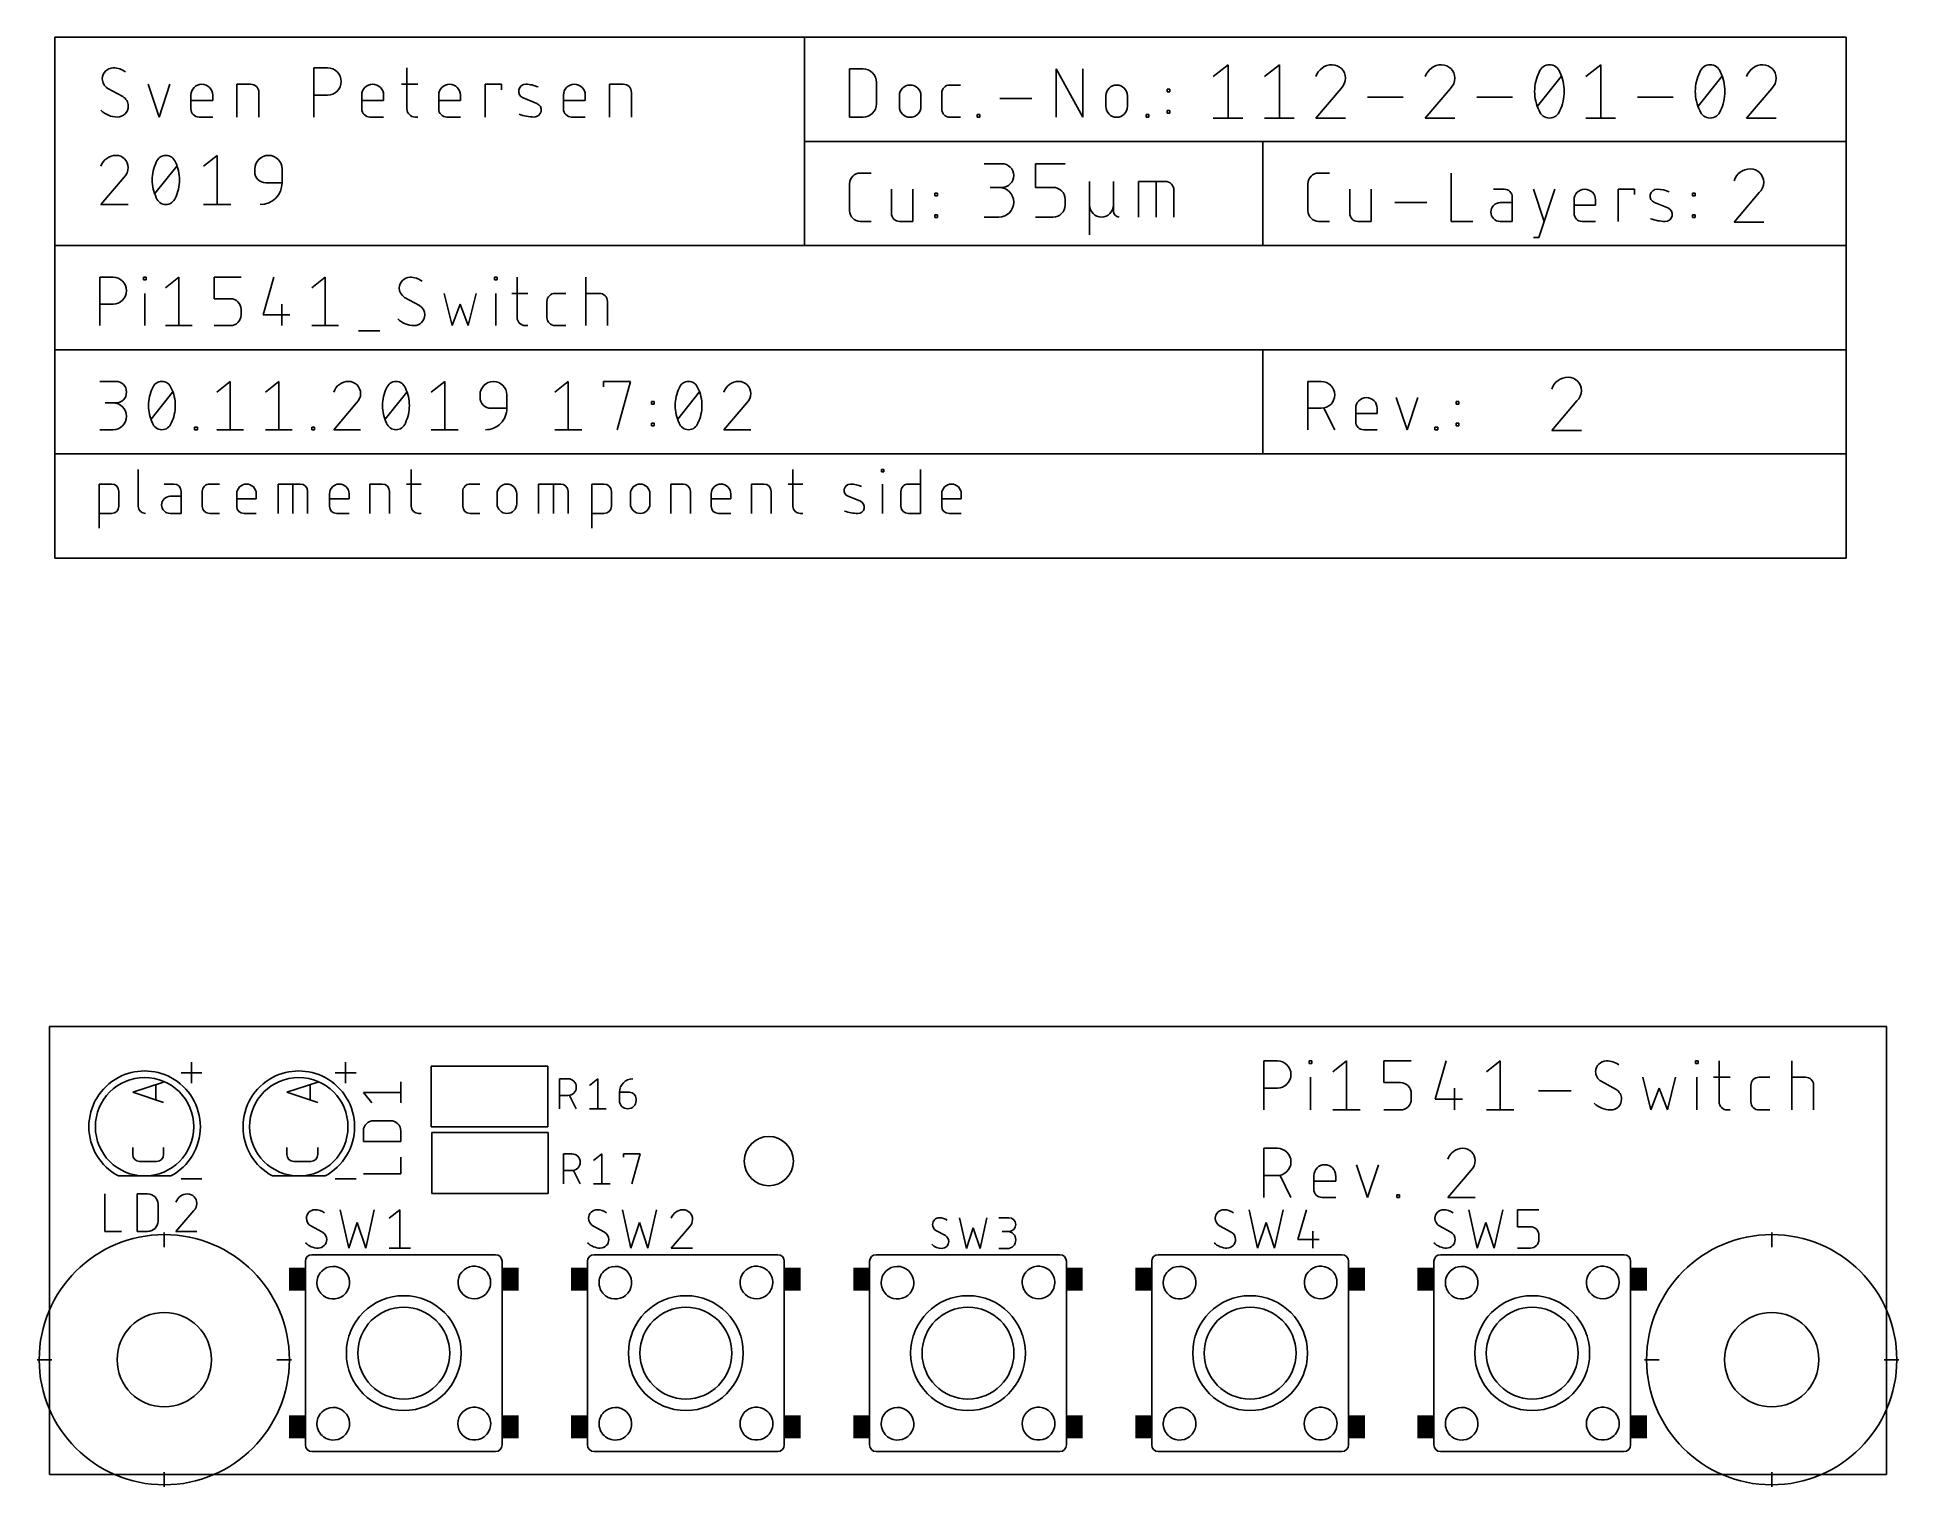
# Model space of a CAD drawing. Extents: x -0.4 to 56.4, y -0.4 to 43.8.
import ezdxf

# ---------------------------------------------------------------- set-up
doc = ezdxf.new("R2010")
doc.units = 0
for name, color, linetype in [('20', 30, 'CONTINUOUS'), ('21', 253, 'CONTINUOUS'), ('25', 253, 'CONTINUOUS'), ('48', 253, 'CONTINUOUS'), ('51', 253, 'CONTINUOUS')]:
    doc.layers.add(name, color=color, linetype=linetype)

# ---------------------------------------------------------------- blocks, each defined once
blk = doc.blocks.new('RECT')
blk.add_solid([(-0.5, -0.5), (0.5, -0.5), (-0.5, 0.5), (0.5, 0.5)])

msp = doc.modelspace()

# ---------------------------------------------------------------- linework, layer by layer
at = {"layer": '20'}
for p, q in [((0, 13.65), (0, 0)), ((0, 13.65), (56, 13.65)), ((56, 13.65), (56, 0)), ((0, 0), (56, 0))]:
    msp.add_line(p, q, dxfattribs=at)
msp.add_circle((21.9275, 9.5525), 0.75, dxfattribs=at)
at = {"layer": '21'}
for p, q in [((1.5177, 28.8414), (1.5177, 30.1876)), ((1.5177, 30.1876), (1.8916, 30.1876)), ((2.7073, 30.6364), (2.7073, 29.5145)), ((3.7908, 30.1876), (3.4916, 30.1876)), ((4.8837, 30.1876), (5.1829, 30.1876)), ((6.9718, 29.2902), (6.9718, 30.1876)), ((6.9718, 30.1876), (7.6449, 30.1876)), ((7.4205, 29.2902), (7.4205, 30.1876)), ((9.7678, 29.2902), (9.7678, 30.1876)), ((9.7678, 30.1876), (10.1417, 30.1876)), ((10.8785, 30.1876), (11.3273, 30.1876)), ((11.0281, 30.6364), (11.0281, 29.5145)), ((12.8231, 30.1876), (13.1222, 30.1876)), ((14.9111, 29.2902), (14.9111, 30.1876)), ((14.9111, 30.1876), (15.5842, 30.1876)), ((15.3598, 29.2902), (15.3598, 30.1876)), ((16.5294, 28.8414), (16.5294, 30.1876)), ((16.5294, 30.1876), (16.9033, 30.1876)), ((18.9391, 29.2902), (18.9391, 30.1876)), ((18.9391, 30.1876), (19.313, 30.1876)), ((21.403, 29.2902), (21.403, 30.1876)), ((21.403, 30.1876), (21.777, 30.1876)), ((22.5138, 30.1876), (22.9625, 30.1876)), ((22.6634, 30.6364), (22.6634, 29.5145)), ((25.3607, 30.5616), (25.3607, 30.6364)), ((25.3607, 30.6364), (25.4355, 30.6364)), ((25.4355, 30.5616), (25.3607, 30.5616)), ((25.3981, 29.2902), (25.3981, 30.1876)), ((25.4355, 30.6364), (25.4355, 30.5616)), ((26.1816, 30.1876), (26.5556, 30.1876)), ((26.5556, 30.6364), (26.5556, 29.2902)), ((2.116, 29.9633), (2.116, 29.5145)), ((4.0152, 29.8137), (3.6786, 29.8137)), ((4.0152, 29.2902), (4.0152, 29.9633)), ((4.6594, 29.5145), (4.6594, 29.9633)), ((5.7069, 29.5145), (5.7069, 29.8885)), ((6.3052, 29.7389), (5.7069, 29.7389)), ((6.3052, 29.8885), (6.3052, 29.7389)), ((7.8692, 29.9633), (7.8692, 29.2902)), ((8.5358, 29.5145), (8.5358, 29.8885)), ((9.1341, 29.7389), (8.5358, 29.7389)), ((9.1341, 29.8885), (9.1341, 29.7389)), ((10.3661, 29.9633), (10.3661, 29.2902)), ((12.5987, 29.5145), (12.5987, 29.9633)), ((13.6462, 29.5893), (13.6462, 29.8885)), ((14.2445, 29.8885), (14.2445, 29.5893)), ((15.8086, 29.9633), (15.8086, 29.2902)), ((17.1277, 29.9633), (17.1277, 29.5145)), ((17.7071, 29.5893), (17.7071, 29.8885)), ((18.3054, 29.8885), (18.3054, 29.5893)), ((19.5374, 29.9633), (19.5374, 29.2902)), ((20.1711, 29.5145), (20.1711, 29.8885)), ((20.7694, 29.7389), (20.1711, 29.7389)), ((20.7694, 29.8885), (20.7694, 29.7389)), ((22.0014, 29.9633), (22.0014, 29.2902)), ((24.7181, 29.6641), (24.3442, 29.8137)), ((25.9573, 29.5145), (25.9573, 29.9633)), ((27.1978, 29.5145), (27.1978, 29.8885)), ((27.7962, 29.7389), (27.1978, 29.7389)), ((27.7962, 29.8885), (27.7962, 29.7389)), ((1.8916, 29.2902), (1.5177, 29.2902)), ((3.6786, 29.2902), (4.0152, 29.2902)), ((5.1829, 29.2902), (4.8837, 29.2902)), ((6.3052, 29.2902), (5.9312, 29.2902)), ((9.1341, 29.2902), (8.7602, 29.2902)), ((11.2525, 29.2902), (11.3273, 29.2902)), ((13.1222, 29.2902), (12.8231, 29.2902)), ((16.9033, 29.2902), (16.5294, 29.2902)), ((20.7694, 29.2902), (20.3954, 29.2902)), ((22.8877, 29.2902), (22.9625, 29.2902)), ((26.5556, 29.2902), (26.1816, 29.2902)), ((27.7962, 29.2902), (27.4222, 29.2902)), ((4.3288, 11.9288), (4.3288, 12.5638)), ((9.0288, 11.9288), (9.0288, 12.5638)), ((37.0134, 11.1105), (37.0134, 12.609)), ((37.0134, 12.609), (37.4297, 12.609)), ((38.3984, 12.5258), (38.3984, 12.609)), ((38.3984, 12.609), (38.4816, 12.609)), ((38.4816, 12.5258), (38.3984, 12.5258)), ((38.4816, 12.609), (38.4816, 12.5258)), ((39.1179, 12.276), (39.5342, 12.609)), ((39.5342, 12.609), (39.5342, 11.1105)), ((40.681, 11.943), (40.681, 12.609)), ((40.681, 12.609), (41.5136, 12.609)), ((42.5772, 12.609), (42.2442, 11.4435)), ((43.8073, 12.276), (44.2236, 12.609)), ((44.2236, 12.609), (44.2236, 11.1105)), ((50.1739, 12.5258), (50.1739, 12.609)), ((50.1739, 12.609), (50.2571, 12.609)), ((50.2571, 12.5258), (50.1739, 12.5258)), ((50.2571, 12.609), (50.2571, 12.5258)), ((50.8963, 12.609), (50.8963, 11.3602)), ((53.113, 11.1105), (53.113, 12.609)), ((4.0113, 12.2462), (4.6463, 12.2462)), ((8.7112, 12.2462), (9.3463, 12.2462)), ((11.6308, 12.4471), (15.1867, 12.4471)), ((11.6308, 12.4471), (11.6308, 10.5929)), ((15.1867, 12.4471), (15.1867, 10.5929)), ((38.44, 11.1105), (38.44, 12.1095)), ((41.1806, 11.943), (40.681, 11.943)), ((47.7559, 11.7349), (47.298, 11.9846)), ((48.5697, 12.1095), (48.8195, 11.1105)), ((49.319, 11.1105), (49.5688, 12.1095)), ((50.2155, 11.1105), (50.2155, 12.1095)), ((50.7298, 12.1095), (51.2293, 12.1095)), ((52.1149, 12.1095), (52.4479, 12.1095)), ((53.113, 12.1095), (53.5292, 12.1095)), ((37.4297, 11.7765), (37.0134, 11.7765)), ((41.5136, 11.4435), (41.5136, 11.61)), ((42.2442, 11.4435), (43.0767, 11.4435)), ((42.8269, 11.7765), (42.8269, 11.1105)), ((45.3914, 11.6932), (46.3904, 11.6932)), ((48.8195, 11.1105), (49.0692, 11.7765)), ((49.0692, 11.7765), (49.319, 11.1105)), ((51.8651, 11.3602), (51.8651, 11.8598)), ((53.779, 11.8598), (53.779, 11.1105)), ((39.1179, 11.1105), (39.9505, 11.1105)), ((40.681, 11.1105), (41.1806, 11.1105)), ((43.8073, 11.1105), (44.6398, 11.1105)), ((51.1461, 11.1105), (51.2293, 11.1105)), ((52.4479, 11.1105), (52.1149, 11.1105)), ((15.1867, 10.5929), (11.6308, 10.5929)), ((11.6508, 10.4196), (15.2068, 10.4196)), ((11.6508, 10.4196), (11.6508, 8.5654)), ((15.2068, 10.4196), (15.2068, 8.5654)), ((37.0134, 8.4435), (37.0134, 9.9421)), ((37.0134, 9.9421), (37.4297, 9.9421)), ((37.4297, 9.1095), (37.0134, 9.1095)), ((37.846, 8.4435), (37.513, 9.1095)), ((38.5418, 8.6932), (38.5418, 9.1095)), ((39.2079, 9.1095), (39.2079, 8.943)), ((39.8444, 9.4425), (40.1774, 8.4435)), ((40.1774, 8.4435), (40.5105, 9.4425)), ((43.3345, 9.276), (42.6269, 8.4435)), ((4.0113, 9.0125), (4.6463, 9.0125)), ((8.7112, 9.0125), (9.3463, 9.0125)), ((15.2068, 8.5654), (11.6508, 8.5654)), ((39.2079, 8.943), (38.5418, 8.943)), ((41.0737, 8.4435), (41.0737, 8.5267)), ((41.0737, 8.5267), (41.1569, 8.5267)), ((41.1569, 8.5267), (41.1569, 8.4435)), ((39.2079, 8.4435), (38.7916, 8.4435)), ((41.1569, 8.4435), (41.0737, 8.4435)), ((42.6269, 8.4435), (43.4594, 8.4435)), ((3.5, 6.929), (3.5, 7.3734)), ((52.5, 6.929), (52.5, 7.3734)), ((8.05, 6.7), (13.55, 6.7)), ((16.65, 6.7), (22.15, 6.7)), ((25.25, 6.7), (30.75, 6.7)), ((33.85, 6.7), (39.35, 6.7)), ((42.45, 6.7), (47.95, 6.7)), ((7.8, 2.25), (7.8, 5.15)), ((13.8, 5.15), (13.8, 2.3)), ((16.4, 2.25), (16.4, 5.15)), ((22.4, 5.15), (22.4, 2.3)), ((25, 2.25), (25, 5.15)), ((31, 5.15), (31, 2.3)), ((33.6, 2.25), (33.6, 5.15)), ((39.6, 5.15), (39.6, 2.3)), ((42.2, 2.25), (42.2, 5.15)), ((48.2, 5.15), (48.2, 2.3)), ((-0.3734, 3.5), (0.071, 3.5)), ((6.929, 3.5), (7.3734, 3.5)), ((48.6266, 3.5), (49.071, 3.5)), ((55.929, 3.5), (56.3734, 3.5)), ((13.2, 0.7), (8.05, 0.7)), ((21.8, 0.7), (16.65, 0.7)), ((30.4, 0.7), (25.25, 0.7)), ((39, 0.7), (33.85, 0.7)), ((47.6, 0.7), (42.45, 0.7)), ((3.5, -0.3735), (3.5, 0.071)), ((52.5, -0.3735), (52.5, 0.071))]:
    msp.add_line(p, q, dxfattribs=at)
for centre, radius in [((3.5, 3.5), 3.8133), ((52.5, 3.5), 3.8133), ((10.8, 3.7), 1.75), ((19.4, 3.7), 1.75), ((28, 3.7), 1.75), ((36.6, 3.7), 1.75), ((45.2, 3.7), 1.75), ((3.5, 3.5), 1.4375), ((10.8, 3.7), 1.4), ((19.4, 3.7), 1.4), ((28, 3.7), 1.4), ((36.6, 3.7), 1.4), ((45.2, 3.7), 1.4), ((52.5, 3.5), 1.4375)]:
    msp.add_circle(centre, radius, dxfattribs=at)
for centre, radius, start, end in [((1.8916, 29.9633), 0.2244, 0, 90), ((3.7908, 29.9633), 0.2244, 0, 90), ((4.8837, 29.9633), 0.2244, 89.9992, 180), ((6.006, 29.8885), 0.2992, 0, 180), ((7.6449, 29.9633), 0.2244, 0, 90), ((8.835, 29.8885), 0.2992, 0, 180), ((10.1417, 29.9633), 0.2244, 0, 90), ((12.8231, 29.9633), 0.2244, 89.9992, 180), ((13.9454, 29.8885), 0.2992, 0, 180), ((15.5842, 29.9633), 0.2244, 0, 90), ((16.9033, 29.9633), 0.2244, 0, 90), ((18.0063, 29.8885), 0.2992, 0, 180), ((19.313, 29.9633), 0.2244, 0, 90), ((20.4702, 29.8885), 0.2992, 0, 180), ((21.777, 29.9633), 0.2244, 0, 90), ((24.4162, 29.9937), 0.1939, 89.181, 248.1986), ((24.4068, 29.3384), 0.8493, 65.7609, 89.181), ((26.1816, 29.9633), 0.2244, 89.9992, 180), ((27.497, 29.8885), 0.2992, 0, 180), ((1.8916, 29.5145), 0.2244, 270.0008, 0), ((2.9316, 29.5145), 0.2244, 180, 270), ((3.6786, 29.5519), 0.2618, 90, 270), ((4.8837, 29.5145), 0.2244, 180, 270), ((5.9312, 29.5145), 0.2244, 180, 270), ((8.7602, 29.5145), 0.2244, 180, 270), ((11.2525, 29.5145), 0.2244, 180, 270), ((12.8231, 29.5145), 0.2244, 180, 270), ((13.9454, 29.5893), 0.2992, 180, 0), ((16.9033, 29.5145), 0.2244, 270.0008, 0), ((18.0063, 29.5893), 0.2992, 180, 0), ((20.3954, 29.5145), 0.2244, 180, 270), ((22.8877, 29.5145), 0.2244, 180, 270), ((24.6461, 29.484), 0.1939, 269.181, 68.1986), ((26.1816, 29.5145), 0.2244, 180, 270), ((27.4222, 29.5145), 0.2244, 180, 270), ((24.6615, 30.5585), 1.2684, 250.2096, 269.181), ((37.4297, 12.1928), 0.4163, 270, 90), ((47.4645, 12.276), 0.333, 90, 180), ((47.4645, 11.9846), 0.6244, 53.1299, 89.9999), ((2.9, 10.6), 1.7, 118.0725, 241.9275), ((2.9, 10.6), 1.7, 118.0725, 241.9275), ((2.9, 10.6), 1.7, 298.0725, 61.9275), ((2.9, 10.6), 1.7, 298.0725, 61.9275), ((7.6, 10.6), 1.7, 118.0725, 241.9275), ((7.6, 10.6), 1.7, 118.0725, 241.9275), ((7.6, 10.6), 1.7, 298.0725, 61.9275), ((7.6, 10.6), 1.7, 298.0725, 61.9275), ((41.1806, 11.61), 0.333, 0, 90), ((47.4697, 12.276), 0.3382, 179.9999, 239.4904), ((52.1149, 11.8598), 0.2498, 89.9993, 180), ((53.5292, 11.8597), 0.2498, 0.0014, 90), ((41.1806, 11.4435), 0.333, 270, 0.0005), ((47.5894, 11.4435), 0.333, 270.0005, 360), ((47.5842, 11.4435), 0.3382, 0.0001, 59.4892), ((51.1461, 11.3602), 0.2498, 180, 270), ((52.1149, 11.3602), 0.2498, 180, 270), ((47.5894, 11.8139), 0.7035, 224.7598, 270.0006), ((37.4297, 9.5258), 0.4163, 270, 90), ((43.0848, 9.4607), 0.4813, 90.0001, 162.0554), ((43.0848, 9.5674), 0.3747, 0, 90), ((38.8748, 9.1095), 0.333, 0, 180), ((43.057, 9.5674), 0.4024, 313.604, 359.9998), ((38.7916, 8.6932), 0.2498, 180, 270), ((8.6502, 5.8467), 0.4975, 232.8791, 134.749), ((12.9498, 5.8533), 0.4975, 52.8791, 314.749), ((17.2502, 5.8467), 0.4975, 232.8791, 134.749), ((21.5498, 5.8533), 0.4975, 52.8791, 314.749), ((25.8502, 5.8467), 0.4975, 232.8791, 134.749), ((30.1498, 5.8533), 0.4975, 52.8791, 314.749), ((34.4502, 5.8467), 0.4975, 232.8791, 134.749), ((38.7498, 5.8533), 0.4975, 52.8791, 314.749), ((43.0502, 5.8467), 0.4975, 232.8791, 134.749), ((47.3498, 5.8533), 0.4975, 52.8791, 314.749), ((8.6502, 1.5467), 0.4975, 232.8791, 134.749), ((12.95, 1.55), 0.5, 53.1301, 306.8699), ((17.2502, 1.5467), 0.4975, 232.8791, 134.749), ((21.55, 1.55), 0.5, 53.1301, 306.8699), ((25.8502, 1.5467), 0.4975, 232.8791, 134.749), ((30.15, 1.55), 0.5, 53.1301, 306.8699), ((34.4502, 1.5467), 0.4975, 232.8791, 134.749), ((38.75, 1.55), 0.5, 53.1301, 306.8699), ((43.0502, 1.5467), 0.4975, 232.8791, 134.749), ((47.35, 1.55), 0.5, 53.1301, 306.8699)]:
    msp.add_arc(centre, radius, start, end, dxfattribs=at)
at = {"layer": '25'}
for p, q in [((10.7115, 11.3303), (10.7115, 11.9653)), ((15.5523, 11.1456), (15.5523, 12.06)), ((15.5523, 12.06), (15.8063, 12.06)), ((16.4601, 11.8567), (16.7141, 12.06)), ((16.7141, 12.06), (16.7141, 11.1456)), ((9.8225, 11.3303), (9.5685, 11.6478)), ((9.5685, 11.6478), (10.7115, 11.6478)), ((15.8063, 11.5519), (15.5523, 11.5519)), ((16.0603, 11.1456), (15.8571, 11.5519)), ((17.3745, 11.6536), (17.6793, 11.6536)), ((17.3745, 11.3996), (17.3745, 11.6536)), ((17.8825, 11.4504), (17.8825, 11.3996)), ((9.886, 10.7842), (10.394, 10.7842)), ((16.4601, 11.1456), (16.9681, 11.1456)), ((9.5685, 10.1492), (9.5685, 10.4667)), ((10.7115, 10.4667), (10.7115, 10.1492)), ((10.7115, 10.1492), (9.5685, 10.1492)), ((10.7115, 9.1611), (10.7115, 9.6691)), ((15.6723, 8.8593), (15.6723, 9.7737)), ((15.6723, 9.7737), (15.9263, 9.7737)), ((16.5801, 9.5705), (16.8341, 9.7737)), ((16.8341, 9.7737), (16.8341, 8.8593)), ((17.4945, 9.6721), (17.4945, 9.7737)), ((17.4945, 9.7737), (18.0025, 9.7737)), ((18.0025, 9.7737), (17.7485, 8.8593)), ((9.5685, 9.1611), (10.7115, 9.1611)), ((15.9263, 9.2657), (15.6723, 9.2657)), ((16.1803, 8.8593), (15.9771, 9.2657)), ((1.6873, 8.5515), (1.6873, 7.4085)), ((2.6753, 7.4085), (2.6753, 8.5515)), ((2.6753, 8.5515), (2.9928, 8.5515)), ((16.5801, 8.8593), (17.0881, 8.8593)), ((3.3103, 8.234), (3.3103, 7.726)), ((4.3962, 8.0435), (3.8564, 7.4085)), ((8.8634, 8.0692), (9.123, 6.9008)), ((9.6423, 6.9008), (9.9019, 8.0692)), ((10.3535, 7.8096), (10.6781, 8.0692)), ((10.6781, 8.0692), (10.6781, 6.9008)), ((17.4634, 8.0692), (17.723, 6.9008)), ((18.2423, 6.9008), (18.5019, 8.0692)), ((36.5684, 8.0692), (36.828, 6.9008)), ((37.3473, 6.9008), (37.6069, 8.0692)), ((38.3181, 8.0692), (38.0585, 7.1604)), ((43.2634, 8.0692), (43.523, 6.9008)), ((44.0423, 6.9008), (44.3019, 8.0692)), ((44.7535, 7.5499), (44.7535, 8.0692)), ((44.7535, 8.0692), (45.4026, 8.0692)), ((1.6873, 7.4085), (2.1953, 7.4085)), ((2.9928, 7.4085), (2.6753, 7.4085)), ((3.8564, 7.4085), (4.4914, 7.4085)), ((8.3201, 7.3876), (7.9631, 7.5824)), ((9.123, 6.9008), (9.3827, 7.6797)), ((9.3827, 7.6797), (9.6423, 6.9008)), ((16.9201, 7.3876), (16.5631, 7.5824)), ((17.723, 6.9008), (17.9827, 7.6797)), ((17.9827, 7.6797), (18.2423, 6.9008)), ((19.5052, 7.5499), (18.9535, 6.9008)), ((27.3108, 7.2797), (27.0236, 7.4363)), ((27.7423, 7.8279), (27.9511, 6.8881)), ((27.9511, 6.8881), (28.16, 7.5146)), ((28.16, 7.5146), (28.3688, 6.8881)), ((28.3688, 6.8881), (28.5777, 7.8279)), ((28.9353, 7.8279), (29.2485, 7.8279)), ((29.2485, 7.4102), (29.0397, 7.4102)), ((36.0251, 7.3876), (35.6681, 7.5824)), ((36.828, 6.9008), (37.0877, 7.6797)), ((37.0877, 7.6797), (37.3473, 6.9008)), ((38.5129, 7.4201), (38.5129, 6.9008)), ((42.7201, 7.3876), (42.3631, 7.5824)), ((43.523, 6.9008), (43.7827, 7.6797)), ((43.7827, 7.6797), (44.0423, 6.9008)), ((45.143, 7.5499), (44.7535, 7.5499)), ((10.3535, 6.9008), (11.0026, 6.9008)), ((18.9535, 6.9008), (19.6026, 6.9008)), ((28.9353, 6.8881), (29.1963, 6.8881)), ((38.0585, 7.1604), (38.7076, 7.1604)), ((44.7535, 6.9008), (45.143, 6.9008)), ((45.4026, 7.1604), (45.4026, 7.2903))]:
    msp.add_line(p, q, dxfattribs=at)
for centre, radius, start, end in [((15.8063, 11.806), 0.254, 270, 90), ((17.7809, 11.6536), 0.4064, 90, 180), ((17.6285, 11.3996), 0.254, 180, 0), ((17.6793, 11.4504), 0.2032, 0, 90), ((9.886, 10.4667), 0.3175, 90, 180), ((10.394, 10.4667), 0.3175, 0, 90), ((15.9263, 9.5197), 0.254, 270, 90), ((2.9928, 8.234), 0.3175, 0, 90), ((4.2057, 8.1844), 0.3671, 90, 162.0547), ((4.2057, 8.2658), 0.2858, 0, 90), ((4.1845, 8.2658), 0.3069, 313.6027, 0.0001), ((8.0929, 7.8096), 0.2596, 89.9993, 180), ((8.0929, 7.5824), 0.4868, 53.1301, 89.9993), ((16.6929, 7.8096), 0.2596, 89.9993, 180), ((16.6929, 7.5824), 0.4868, 53.1301, 89.9993), ((19.3105, 7.6939), 0.3753, 90.0001, 162.0549), ((19.3105, 7.7771), 0.2921, 0, 90), ((35.7979, 7.8096), 0.2596, 89.9993, 180), ((35.7979, 7.5824), 0.4868, 53.1301, 89.9993), ((42.4929, 7.8096), 0.2596, 89.9993, 180), ((42.4929, 7.5824), 0.4868, 53.1301, 89.9993), ((2.9928, 7.726), 0.3175, 270, 0), ((8.0969, 7.8096), 0.2637, 179.9998, 239.4902), ((8.1862, 7.1604), 0.2637, 0.0001, 59.4899), ((16.697, 7.8096), 0.2637, 179.9998, 239.4902), ((16.7862, 7.1604), 0.2637, 0.0001, 59.4899), ((19.2889, 7.7771), 0.3138, 313.604, 359.9996), ((27.128, 7.6191), 0.2088, 89.9991, 180), ((27.1313, 7.6191), 0.2121, 179.9997, 239.4903), ((27.128, 7.4363), 0.3916, 53.1301, 89.9991), ((29.1963, 7.1492), 0.2611, 270, 90), ((29.2485, 7.6191), 0.2088, 270, 90), ((35.802, 7.8096), 0.2637, 179.9998, 239.4902), ((35.8912, 7.1604), 0.2637, 0.0001, 59.4899), ((42.497, 7.8096), 0.2637, 179.9998, 239.4902), ((42.5862, 7.1604), 0.2637, 0.0001, 59.4899), ((45.143, 7.2903), 0.2596, 0, 90), ((8.1903, 7.4493), 0.5485, 224.761, 269.9999), ((8.1903, 7.1604), 0.2596, 270, 0), ((16.7903, 7.4493), 0.5485, 224.761, 269.9999), ((16.7903, 7.1604), 0.2596, 270, 0), ((27.2064, 7.3293), 0.4412, 224.7611, 269.9999), ((27.2064, 7.0969), 0.2088, 270, 0), ((27.2031, 7.0969), 0.2121, 0.0001, 59.4899), ((35.8953, 7.4493), 0.5485, 224.761, 269.9999), ((35.8953, 7.1604), 0.2596, 270, 0), ((42.5903, 7.4493), 0.5485, 224.761, 269.9999), ((42.5903, 7.1604), 0.2596, 270, 0), ((45.143, 7.1604), 0.2596, 270, 0)]:
    msp.add_arc(centre, radius, start, end, dxfattribs=at)
at = {"layer": '48'}
for p, q in [((23.0188, 43.8062), (0.1588, 43.8062)), ((0.1588, 43.8062), (0.1588, 37.4563)), ((54.7688, 43.8062), (23.0188, 43.8062)), ((23.0188, 43.8062), (23.0188, 40.6313)), ((54.7688, 40.6313), (54.7688, 43.8062)), ((8.0612, 41.3742), (8.0612, 42.8728)), ((8.0612, 42.8728), (8.4774, 42.8728)), ((10.8979, 42.8728), (10.8979, 41.624)), ((24.3904, 41.3679), (24.3904, 42.8411)), ((24.3904, 42.8411), (24.7996, 42.8411)), ((30.6835, 41.3679), (30.6835, 42.8411)), ((30.6835, 42.8411), (31.502, 41.3679)), ((31.502, 41.3679), (31.502, 42.8411)), ((35.4775, 42.6068), (35.929, 42.9681)), ((35.929, 42.9681), (35.929, 41.3424)), ((37.0406, 42.6068), (37.4921, 42.9681)), ((37.4921, 42.9681), (37.4921, 41.3424)), ((45.3633, 41.7037), (46.0858, 42.6068)), ((46.8361, 42.6068), (47.2877, 42.9681)), ((47.2877, 42.9681), (47.2877, 41.3424)), ((50.2611, 41.7037), (50.9836, 42.6068)), ((2.2345, 41.9986), (1.7766, 42.2484)), ((3.0064, 42.3733), (3.3394, 41.3742)), ((3.3394, 41.3742), (3.6725, 42.3733)), ((4.309, 41.624), (4.309, 42.0402)), ((4.9751, 42.0402), (4.9751, 41.8737)), ((5.7158, 41.3742), (5.7158, 42.3733)), ((5.7158, 42.3733), (6.1321, 42.3733)), ((6.3819, 42.1235), (6.3819, 41.3742)), ((8.4774, 42.0402), (8.0612, 42.0402)), ((9.5194, 41.624), (9.5194, 42.0402)), ((10.1855, 42.0402), (10.1855, 41.8737)), ((10.7314, 42.3733), (11.231, 42.3733)), ((11.8641, 41.624), (11.8641, 42.0402)), ((12.5301, 42.0402), (12.5301, 41.8737)), ((13.2837, 41.3742), (13.2837, 42.3733)), ((13.2837, 42.3733), (13.7832, 42.3733)), ((13.7832, 42.3733), (13.7832, 42.2068)), ((15.6677, 41.624), (15.6677, 42.0402)), ((16.3337, 42.0402), (16.3337, 41.8737)), ((17.0745, 41.3742), (17.0745, 42.3733)), ((17.0745, 42.3733), (17.4908, 42.3733)), ((17.7406, 42.1235), (17.7406, 41.3742)), ((25.2088, 42.4318), (25.2088, 41.7771)), ((25.9092, 41.6952), (25.9092, 42.0226)), ((26.564, 42.0226), (26.564, 41.6952)), ((27.1997, 41.6134), (27.1997, 42.1044)), ((27.4452, 42.35), (27.7726, 42.35)), ((32.2024, 41.6952), (32.2024, 42.0226)), ((32.8571, 42.0226), (32.8571, 41.6952)), ((34.0745, 42.1454), (34.0745, 42.2272)), ((34.0745, 42.2272), (34.1564, 42.2272)), ((34.1564, 42.1454), (34.0745, 42.1454)), ((34.1564, 42.2272), (34.1564, 42.1454)), ((39.3713, 42.2456), (38.6037, 41.3424)), ((42.706, 42.2456), (41.9384, 41.3424)), ((52.5016, 42.2456), (51.7339, 41.3424)), ((4.9751, 41.8737), (4.309, 41.8737)), ((10.1855, 41.8737), (9.5194, 41.8737)), ((12.5301, 41.8737), (11.8641, 41.8737)), ((14.8542, 41.7905), (14.4379, 41.957)), ((16.3337, 41.8737), (15.6677, 41.8737)), ((28.2769, 41.3679), (28.2769, 41.4497)), ((28.2769, 41.4497), (28.3587, 41.4497)), ((28.3587, 41.4497), (28.3587, 41.3679)), ((28.9664, 41.9408), (29.9486, 41.9408)), ((33.4303, 41.3679), (33.4303, 41.4497)), ((33.4303, 41.4497), (33.5122, 41.4497)), ((33.5122, 41.4497), (33.5122, 41.3679)), ((34.0745, 41.4906), (34.0745, 41.5725)), ((34.0745, 41.5725), (34.1564, 41.5725)), ((34.1564, 41.4906), (34.0745, 41.4906)), ((34.1564, 41.5725), (34.1564, 41.4906)), ((40.1807, 41.9746), (41.2644, 41.9746)), ((43.5154, 41.9746), (44.5991, 41.9746)), ((48.4132, 41.9746), (49.4969, 41.9746)), ((4.9751, 41.3742), (4.5588, 41.3742)), ((10.1855, 41.3742), (9.7692, 41.3742)), ((11.1477, 41.3742), (11.231, 41.3742)), ((12.5301, 41.3742), (12.1139, 41.3742)), ((16.3337, 41.3742), (15.9175, 41.3742)), ((24.7996, 41.3679), (24.3904, 41.3679)), ((27.7726, 41.3679), (27.4452, 41.3679)), ((28.3587, 41.3679), (28.2769, 41.3679)), ((33.5122, 41.3679), (33.4303, 41.3679)), ((35.4775, 41.3424), (36.3806, 41.3424)), ((37.0406, 41.3424), (37.9437, 41.3424)), ((38.6037, 41.3424), (39.5068, 41.3424)), ((41.9384, 41.3424), (42.8415, 41.3424)), ((46.8361, 41.3424), (47.7392, 41.3424)), ((51.7339, 41.3424), (52.637, 41.3424)), ((23.0188, 40.6313), (23.0188, 37.4563)), ((23.0188, 40.6313), (36.9888, 40.6313)), ((36.9888, 40.6313), (54.7688, 40.6313)), ((36.9888, 40.6313), (36.9888, 37.4563)), ((54.7688, 37.4563), (54.7688, 40.6313)), ((3.2148, 39.0402), (3.8809, 39.8728)), ((4.6947, 39.8728), (5.111, 40.2058)), ((5.111, 40.2058), (5.111, 38.7072)), ((6.2578, 39.7063), (6.2578, 39.7895)), ((7.0904, 39.7895), (7.0904, 39.3732)), ((28.4925, 39.9518), (29.0343, 39.9518)), ((30.0556, 39.2293), (30.0556, 39.9518)), ((30.0556, 39.9518), (30.9587, 39.9518)), ((2.2761, 39.5398), (1.5685, 38.7072)), ((7.0904, 39.3732), (6.5908, 39.3732)), ((24.3904, 38.5202), (24.3904, 39.3387)), ((24.7177, 39.666), (25.0451, 39.666)), ((25.6664, 39.175), (25.6664, 38.4384)), ((26.3212, 38.1928), (26.3212, 39.175)), ((29.0343, 39.2293), (28.6731, 39.2293)), ((30.5974, 39.2293), (30.0556, 39.2293)), ((31.7081, 37.7843), (31.7081, 39.4099)), ((32.4306, 39.4099), (32.4306, 38.6874)), ((33.1957, 38.3262), (33.1957, 39.4099)), ((33.1957, 39.4099), (34.0085, 39.4099)), ((33.7376, 38.3262), (33.7376, 39.4099)), ((38.3604, 38.5202), (38.3604, 39.3387)), ((38.6877, 39.666), (39.0151, 39.666)), ((39.6364, 39.175), (39.6364, 38.4384)), ((40.2912, 38.1928), (40.2912, 39.175)), ((42.7296, 39.666), (42.7296, 38.1928)), ((44.3477, 39.175), (44.0203, 39.175)), ((45.2359, 39.175), (45.5632, 38.1928)), ((45.3996, 37.7018), (45.8906, 39.175)), ((47.823, 38.1928), (47.823, 39.175)), ((47.823, 39.175), (48.3141, 39.175)), ((48.3141, 39.175), (48.3141, 39.0113)), ((1.5685, 38.7072), (2.401, 38.7072)), ((4.6947, 38.7072), (5.5272, 38.7072)), ((26.9935, 38.9704), (26.9935, 39.0522)), ((26.9935, 39.0522), (27.0753, 39.0522)), ((27.0753, 38.9704), (26.9935, 38.9704)), ((27.0753, 39.0522), (27.0753, 38.9704)), ((30.9587, 38.6874), (30.9587, 38.8681)), ((32.4306, 38.6874), (32.4306, 38.5068)), ((34.2794, 39.139), (34.2794, 38.3262)), ((41.0089, 38.7658), (41.991, 38.7658)), ((44.5932, 38.7658), (44.2249, 38.7658)), ((44.5932, 38.1928), (44.5932, 38.9295)), ((46.4747, 38.4384), (46.4747, 38.8476)), ((47.1294, 38.6839), (46.4747, 38.6839)), ((47.1294, 38.8476), (47.1294, 38.6839)), ((49.3356, 38.6021), (48.9264, 38.7658)), ((50.0812, 38.9704), (50.0812, 39.0522)), ((50.0812, 39.0522), (50.163, 39.0522)), ((50.163, 38.9704), (50.0812, 38.9704)), ((50.163, 39.0522), (50.163, 38.9704)), ((52.1201, 39.0706), (51.3525, 38.1675)), ((25.0451, 38.1928), (24.7177, 38.1928)), ((25.912, 38.1928), (26.3212, 38.1928)), ((26.9935, 38.3156), (26.9935, 38.3975)), ((26.9935, 38.3975), (27.0753, 38.3975)), ((27.0753, 38.3156), (26.9935, 38.3156)), ((27.0753, 38.3975), (27.0753, 38.3156)), ((28.4925, 38.3262), (28.944, 38.3262)), ((30.0556, 38.3262), (30.5974, 38.3262)), ((39.0151, 38.1928), (38.6877, 38.1928)), ((39.882, 38.1928), (40.2912, 38.1928)), ((42.7296, 38.1928), (43.3843, 38.1928)), ((44.2249, 38.1928), (44.5932, 38.1928)), ((47.1294, 38.1928), (46.7202, 38.1928)), ((50.0812, 38.3156), (50.0812, 38.3975)), ((50.0812, 38.3975), (50.163, 38.3975)), ((50.163, 38.3156), (50.0812, 38.3156)), ((50.163, 38.3975), (50.163, 38.3156)), ((51.3525, 38.1675), (52.2556, 38.1675)), ((0.1588, 37.4563), (0.1588, 34.2813)), ((0.1588, 37.4563), (23.0188, 37.4563)), ((23.0188, 37.4563), (36.9888, 37.4563)), ((36.9888, 37.4563), (54.7688, 37.4563)), ((45.2359, 37.7018), (45.3996, 37.7018)), ((54.7688, 34.2813), (54.7688, 37.4563)), ((1.5304, 35.0179), (1.5304, 36.4911)), ((1.5304, 36.4911), (1.9396, 36.4911)), ((2.8636, 36.4092), (2.8636, 36.4911)), ((2.8636, 36.4911), (2.9455, 36.4911)), ((2.9455, 36.4092), (2.8636, 36.4092)), ((2.9455, 36.4911), (2.9455, 36.4092)), ((3.5359, 36.1637), (3.9451, 36.4911)), ((3.9451, 36.4911), (3.9451, 35.0179)), ((5.0225, 35.8363), (5.0225, 36.4911)), ((5.0225, 36.4911), (5.8409, 36.4911)), ((6.8364, 36.4911), (6.5091, 35.3452)), ((7.9956, 36.1637), (8.4049, 36.4911)), ((8.4049, 36.4911), (8.4049, 35.0179)), ((13.567, 36.4092), (13.567, 36.4911)), ((13.567, 36.4911), (13.6488, 36.4911)), ((13.6488, 36.4092), (13.567, 36.4092)), ((13.6488, 36.4911), (13.6488, 36.4092)), ((14.255, 36.4911), (14.255, 35.2634)), ((16.3528, 35.0179), (16.3528, 36.4911)), ((2.9045, 35.0179), (2.9045, 36)), ((5.5136, 35.8363), (5.0225, 35.8363)), ((11.2767, 35.6317), (10.8265, 35.8772)), ((12.0267, 36), (12.2722, 35.0179)), ((12.7633, 35.0179), (13.0088, 36)), ((13.6079, 35.0179), (13.6079, 36)), ((14.0913, 36), (14.5824, 36)), ((15.1656, 35.2634), (15.1656, 35.7544)), ((15.4112, 36), (15.7385, 36)), ((16.3528, 36), (16.762, 36)), ((17.0075, 35.7544), (17.0075, 35.0179)), ((1.9396, 35.6726), (1.5304, 35.6726)), ((5.8409, 35.3452), (5.8409, 35.5089)), ((6.5091, 35.3452), (7.3275, 35.3452)), ((7.082, 35.6726), (7.082, 35.0179)), ((12.2722, 35.0179), (12.5177, 35.6726)), ((12.5177, 35.6726), (12.7633, 35.0179)), ((3.5359, 35.0179), (4.3544, 35.0179)), ((5.0225, 35.0179), (5.5136, 35.0179)), ((7.9956, 35.0179), (8.8141, 35.0179)), ((9.4154, 34.8542), (10.0702, 34.8542)), ((14.5005, 35.0179), (14.5824, 35.0179)), ((15.7385, 35.0179), (15.4112, 35.0179)), ((0.1588, 34.2813), (0.1588, 31.1063)), ((0.1588, 34.2813), (36.9888, 34.2813)), ((36.9888, 34.2813), (54.7688, 34.2813)), ((36.9888, 34.2813), (36.9888, 31.1063)), ((54.7688, 31.1063), (54.7688, 34.2813)), ((1.5304, 33.3161), (2.0214, 33.3161)), ((3.0988, 32.1702), (3.7535, 32.9887)), ((5.0981, 32.9887), (5.5073, 33.3161)), ((5.5073, 33.3161), (5.5073, 31.8429)), ((6.5847, 32.9887), (6.9939, 33.3161)), ((6.9939, 33.3161), (6.9939, 31.8429)), ((10.2343, 32.1702), (10.8891, 32.9887)), ((11.6391, 32.9887), (12.0483, 33.3161)), ((12.0483, 33.3161), (12.0483, 31.8429)), ((15.405, 32.9887), (15.8143, 33.3161)), ((15.8143, 33.3161), (15.8143, 31.8429)), ((16.8916, 33.1524), (16.8916, 33.3161)), ((16.8916, 33.3161), (17.7101, 33.3161)), ((17.7101, 33.3161), (17.3008, 31.8429)), ((19.1538, 32.1702), (19.8085, 32.9887)), ((38.3604, 31.8429), (38.3604, 33.3161)), ((38.3604, 33.3161), (38.7696, 33.3161)), ((2.0214, 32.6613), (1.694, 32.6613)), ((9.3616, 32.6613), (8.6659, 31.8429)), ((13.1256, 32.825), (13.1256, 32.9068)), ((13.9441, 32.4976), (13.453, 32.4976)), ((13.9441, 32.9068), (13.9441, 32.4976)), ((18.3501, 32.6204), (18.3501, 32.7022)), ((18.3501, 32.7022), (18.4319, 32.7022)), ((18.4319, 32.6204), (18.3501, 32.6204)), ((18.4319, 32.7022), (18.4319, 32.6204)), ((21.2542, 32.6613), (20.5585, 31.8429)), ((38.7696, 32.4976), (38.3604, 32.4976)), ((39.1788, 31.8429), (38.8514, 32.4976)), ((39.8183, 32.0884), (39.8183, 32.4976)), ((40.4731, 32.4976), (40.4731, 32.3339)), ((41.0572, 32.825), (41.3845, 31.8429)), ((41.3845, 31.8429), (41.7119, 32.825)), ((42.8797, 32.6204), (42.8797, 32.7022)), ((42.8797, 32.7022), (42.9616, 32.7022)), ((42.9616, 32.6204), (42.8797, 32.6204)), ((42.9616, 32.7022), (42.9616, 32.6204)), ((46.5638, 32.7206), (45.7962, 31.8175)), ((1.5304, 31.8429), (1.9396, 31.8429)), ((4.4258, 31.8429), (4.4258, 31.9247)), ((4.4258, 31.9247), (4.5077, 31.9247)), ((4.5077, 31.8429), (4.4258, 31.8429)), ((4.5077, 31.9247), (4.5077, 31.8429)), ((5.0981, 31.8429), (5.9166, 31.8429)), ((6.5847, 31.8429), (7.4031, 31.8429)), ((7.9936, 31.8429), (7.9936, 31.9247)), ((7.9936, 31.9247), (8.0754, 31.9247)), ((8.0754, 31.8429), (7.9936, 31.8429)), ((8.0754, 31.9247), (8.0754, 31.8429)), ((8.6659, 31.8429), (9.4843, 31.8429)), ((11.6391, 31.8429), (12.4575, 31.8429)), ((15.405, 31.8429), (16.2235, 31.8429)), ((18.3501, 31.9656), (18.3501, 32.0475)), ((18.3501, 32.0475), (18.4319, 32.0475)), ((18.4319, 31.9656), (18.3501, 31.9656)), ((18.4319, 32.0475), (18.4319, 31.9656)), ((20.5585, 31.8429), (21.3769, 31.8429)), ((40.4731, 32.3339), (39.8183, 32.3339)), ((40.4731, 31.8429), (40.0639, 31.8429)), ((42.2356, 31.8429), (42.2356, 31.9247)), ((42.2356, 31.9247), (42.3174, 31.9247)), ((42.3174, 31.8429), (42.2356, 31.8429)), ((42.3174, 31.9247), (42.3174, 31.8429)), ((42.8797, 31.9656), (42.8797, 32.0475)), ((42.8797, 32.0475), (42.9616, 32.0475)), ((42.9616, 31.9656), (42.8797, 31.9656)), ((42.9616, 32.0475), (42.9616, 31.9656)), ((45.7962, 31.8175), (46.6993, 31.8175)), ((0.1588, 31.1063), (0.1588, 27.9313)), ((0.1588, 31.1063), (36.9888, 31.1063)), ((36.9888, 31.1063), (54.7688, 31.1063)), ((54.7688, 27.9313), (54.7688, 31.1063)), ((0.1588, 27.9313), (54.7688, 27.9313))]:
    msp.add_line(p, q, dxfattribs=at)
for centre, radius, start, end in [((1.9431, 42.5398), 0.333, 90, 180), ((1.9431, 42.2484), 0.6244, 53.1299, 89.9999), ((8.4774, 42.4565), 0.4163, 270, 90), ((24.7996, 42.4318), 0.4092, 359.9996, 90), ((39.1004, 42.4459), 0.5221, 90.0001, 162.0549), ((39.1004, 42.5617), 0.4064, 0, 90), ((39.0703, 42.5617), 0.4365, 313.6036, 359.9997), ((42.4351, 42.4459), 0.5221, 90.0001, 162.0549), ((42.4351, 42.5617), 0.4064, 0, 90), ((42.4049, 42.5617), 0.4365, 313.6036, 359.9997), ((46.6126, 42.1553), 1.3396, 154.0109, 180.0001), ((45.7246, 42.6339), 0.3342, 90.0001, 161.0756), ((45.7246, 42.6339), 0.3342, 18.9248, 90), ((44.8365, 42.1553), 1.3396, 360, 25.9891), ((51.5104, 42.1553), 1.3396, 154.0109, 180.0001), ((50.6223, 42.6339), 0.3342, 90.0001, 161.0756), ((50.6223, 42.6339), 0.3342, 18.9248, 90), ((49.7343, 42.1553), 1.3396, 360, 25.9891), ((52.2306, 42.4459), 0.5221, 90.0001, 162.0549), ((52.2306, 42.5617), 0.4064, 0, 90), ((52.2005, 42.5617), 0.4365, 313.6036, 359.9997), ((1.9483, 42.5398), 0.3382, 179.9999, 239.4904), ((2.0628, 41.7072), 0.3382, 0.0001, 59.4892), ((4.642, 42.0402), 0.333, 0, 180), ((6.1321, 42.1235), 0.2498, 0.0014, 90), ((9.8524, 42.0402), 0.333, 0, 180), ((12.1971, 42.0402), 0.333, 0, 180), ((14.518, 42.1574), 0.2159, 89.1813, 248.1985), ((14.5076, 41.4279), 0.9455, 65.7608, 89.1813), ((16.0007, 42.0402), 0.333, 0, 180), ((17.4908, 42.1235), 0.2498, 0.0014, 90), ((26.2366, 42.0226), 0.3274, 0, 180), ((27.4452, 42.1044), 0.2455, 90, 180), ((32.5298, 42.0226), 0.3274, 0, 180), ((46.6126, 42.1553), 1.3396, 180, 205.9889), ((44.8365, 42.1553), 1.3396, 334.0111, 360), ((51.5104, 42.1553), 1.3396, 180, 205.9889), ((49.7343, 42.1553), 1.3396, 334.0111, 360), ((2.068, 42.0777), 0.7035, 224.7598, 270.0006), ((2.068, 41.7072), 0.333, 270.0005, 360), ((4.5588, 41.624), 0.2498, 180, 270), ((9.7692, 41.624), 0.2498, 180, 270), ((11.1477, 41.624), 0.2498, 180, 270), ((12.1139, 41.624), 0.2498, 180, 270), ((14.7911, 42.7861), 1.412, 250.2096, 269.1813), ((14.774, 41.59), 0.2159, 269.1813, 68.1985), ((15.9175, 41.624), 0.2498, 180, 270), ((24.7996, 41.7771), 0.4092, 270.0004, 360), ((26.2366, 41.6952), 0.3274, 180, 0), ((27.4452, 41.6134), 0.2455, 180, 270), ((32.5298, 41.6952), 0.3274, 180, 0), ((45.7246, 41.6766), 0.3342, 198.925, 270), ((45.7246, 41.6766), 0.3342, 269.9999, 341.0745), ((50.6223, 41.6766), 0.3342, 198.925, 270), ((50.6223, 41.6766), 0.3342, 269.9999, 341.0745), ((2.0264, 39.7245), 0.4813, 90.0001, 162.0554), ((2.0264, 39.8312), 0.3747, 0, 90), ((1.9986, 39.8312), 0.4024, 313.604, 359.9998), ((4.3665, 39.4565), 1.235, 154.011, 180.0001), ((3.5478, 39.8978), 0.308, 90, 161.0754), ((3.5478, 39.8978), 0.308, 18.9245, 90.0001), ((2.7292, 39.4565), 1.235, 359.9999, 25.989), ((6.6741, 39.7895), 0.4163, 0, 180), ((29.0343, 39.5906), 0.3612, 270, 90), ((51.8492, 39.2709), 0.5221, 90.0001, 162.0549), ((51.8492, 39.3867), 0.4064, 0, 90), ((4.3666, 39.4565), 1.235, 180, 205.9888), ((2.7291, 39.4565), 1.235, 334.0112, 0), ((6.5908, 39.7063), 0.333, 180, 270), ((6.4243, 39.3732), 0.666, 270, 0), ((24.7177, 39.3387), 0.3274, 90.0005, 180), ((28.944, 38.7778), 0.4516, 270, 90), ((30.5974, 38.8681), 0.3612, 0, 90), ((34.0085, 39.139), 0.2709, 0, 90), ((38.6877, 39.3387), 0.3274, 90.0005, 180), ((44.3477, 38.9295), 0.2455, 0, 90), ((46.8021, 38.8476), 0.3274, 0, 180), ((49.0052, 38.9628), 0.2122, 89.1816, 248.1986), ((48.995, 38.2456), 0.9294, 65.761, 89.1816), ((51.819, 39.3867), 0.4365, 313.6036, 359.9997), ((3.5478, 39.0152), 0.308, 198.9247, 270.0001), ((3.5478, 39.0152), 0.308, 270, 341.0751), ((30.5974, 38.6874), 0.3612, 270, 0), ((32.0694, 38.6874), 0.3612, 180, 0), ((44.2249, 38.4793), 0.2865, 90, 270), ((49.2568, 38.405), 0.2122, 269.1816, 68.1989), ((24.7177, 38.5202), 0.3274, 180, 270), ((25.912, 38.4384), 0.2455, 180, 270), ((32.6112, 38.5068), 0.1806, 180, 270), ((38.6877, 38.5202), 0.3274, 180, 270), ((39.882, 38.4384), 0.2455, 180, 270), ((46.7202, 38.4384), 0.2455, 180, 270), ((49.2736, 39.5807), 1.388, 250.2089, 269.1815), ((1.9396, 36.0818), 0.4092, 270, 90), ((10.9902, 36.1637), 0.3274, 89.9995, 180), ((10.9902, 35.8772), 0.6138, 53.1301, 89.9994), ((5.5136, 35.5089), 0.3274, 0, 90), ((10.9953, 36.1637), 0.3325, 180.0001, 239.4891), ((15.4112, 35.7544), 0.2455, 90, 180), ((16.762, 35.7544), 0.2455, 0, 90), ((5.5136, 35.3452), 0.3274, 270, 359.9995), ((11.113, 35.7094), 0.6916, 224.7606, 269.9999), ((11.113, 35.3452), 0.3274, 270, 0), ((11.1079, 35.3452), 0.3325, 0.0001, 59.4901), ((14.5005, 35.2634), 0.2455, 180, 270.0007), ((15.4112, 35.2634), 0.2455, 180, 270), ((2.0214, 32.9887), 0.3274, 270, 90), ((4.231, 32.5795), 1.214, 154.0109, 180), ((3.4261, 33.0132), 0.3028, 90, 161.0756), ((3.4261, 33.0132), 0.3028, 18.9237, 90.0001), ((2.6214, 32.5795), 1.214, 360, 25.9897), ((9.116, 32.8429), 0.4732, 90, 162.0549), ((9.116, 32.9477), 0.3683, 0, 90), ((9.0888, 32.9477), 0.3956, 313.6022, 0), ((11.3665, 32.5795), 1.214, 154.0109, 180), ((10.5617, 33.0132), 0.3028, 90, 161.0756), ((10.5617, 33.0132), 0.3028, 18.9237, 90.0001), ((9.7569, 32.5795), 1.214, 360, 25.9897), ((13.5348, 32.9068), 0.4092, 0, 180), ((20.2859, 32.5795), 1.214, 154.0109, 180), ((19.4811, 33.0132), 0.3028, 90, 161.0756), ((19.4811, 33.0132), 0.3028, 18.9237, 90.0001), ((18.6764, 32.5795), 1.214, 360, 25.9897), ((21.0086, 32.8429), 0.4732, 90, 162.0549), ((21.0086, 32.9477), 0.3683, 0, 90), ((20.9814, 32.9477), 0.3956, 313.6022, 0), ((38.7696, 32.9068), 0.4092, 270, 90), ((46.2929, 32.9209), 0.5221, 90.0001, 162.0549), ((46.2929, 33.0367), 0.4064, 0, 90), ((46.2628, 33.0367), 0.4365, 313.6036, 359.9997), ((1.9396, 32.2521), 0.4092, 270, 90), ((4.231, 32.5795), 1.214, 180, 205.9889), ((2.6213, 32.5795), 1.214, 334.0105, 359.9999), ((11.3665, 32.5795), 1.214, 180, 205.9889), ((9.7569, 32.5795), 1.214, 334.0105, 359.9999), ((13.453, 32.825), 0.3274, 179.9995, 270), ((13.2893, 32.4976), 0.6548, 269.9997, 360), ((20.286, 32.5795), 1.214, 180, 205.9889), ((18.6763, 32.5795), 1.214, 334.0105, 359.9999), ((40.1457, 32.4976), 0.3274, 0, 180), ((3.4261, 32.1457), 0.3028, 198.9251, 270.0001), ((3.4261, 32.1457), 0.3028, 270, 341.0759), ((10.5617, 32.1457), 0.3028, 198.9251, 270.0001), ((10.5617, 32.1457), 0.3028, 270, 341.0759), ((19.4811, 32.1457), 0.3028, 198.9251, 270.0001), ((19.4811, 32.1457), 0.3028, 270, 341.0759), ((40.0639, 32.0884), 0.2455, 180, 270)]:
    msp.add_arc(centre, radius, start, end, dxfattribs=at)
at = {"layer": '51'}
for p, q in [((2.5381, 11.6486), (3.4779, 11.9619)), ((7.2381, 11.6486), (8.1779, 11.9619)), ((3.4779, 11.3354), (2.5381, 11.6486)), ((3.2429, 11.8836), (3.2429, 11.4137)), ((8.1779, 11.3354), (7.2381, 11.6486)), ((7.943, 11.8836), (7.943, 11.4137)), ((2.5381, 9.7531), (2.5381, 9.9619)), ((3.4779, 9.9619), (3.4779, 9.7531)), ((7.2381, 9.7531), (7.2381, 9.9619)), ((8.1779, 9.9619), (8.1779, 9.7531)), ((3.7, 9.1), (2.1, 9.1)), ((3.2691, 9.5442), (2.7469, 9.5442)), ((8.4, 9.1), (6.8, 9.1)), ((7.9691, 9.5442), (7.4469, 9.5442)), ((7.8, 5.15), (7.8, 6.5)), ((8, 6.7), (8.05, 6.7)), ((13.55, 6.7), (13.6, 6.7)), ((13.8, 6.5), (13.8, 5.15)), ((16.4, 5.15), (16.4, 6.5)), ((16.6, 6.7), (16.65, 6.7)), ((22.15, 6.7), (22.2, 6.7)), ((22.4, 6.5), (22.4, 5.15)), ((25, 5.15), (25, 6.5)), ((25.2, 6.7), (25.25, 6.7)), ((30.75, 6.7), (30.8, 6.7)), ((31, 6.5), (31, 5.15)), ((33.6, 5.15), (33.6, 6.5)), ((33.8, 6.7), (33.85, 6.7)), ((39.35, 6.7), (39.4, 6.7)), ((39.6, 6.5), (39.6, 5.15)), ((42.2, 5.15), (42.2, 6.5)), ((42.4, 6.7), (42.45, 6.7)), ((47.95, 6.7), (48, 6.7)), ((48.2, 6.5), (48.2, 5.15)), ((13.8, 2.3), (13.8, 0.9)), ((22.4, 2.3), (22.4, 0.9)), ((31, 2.3), (31, 0.9)), ((39.6, 2.3), (39.6, 0.9)), ((48.2, 2.3), (48.2, 0.9)), ((7.8, 0.9), (7.8, 2.25)), ((16.4, 0.9), (16.4, 2.25)), ((25, 0.9), (25, 2.25)), ((33.6, 0.9), (33.6, 2.25)), ((42.2, 0.9), (42.2, 2.25)), ((8.05, 0.7), (8, 0.7)), ((13.6, 0.7), (13.2, 0.7)), ((16.65, 0.7), (16.6, 0.7)), ((22.2, 0.7), (21.8, 0.7)), ((25.25, 0.7), (25.2, 0.7)), ((30.8, 0.7), (30.4, 0.7)), ((33.85, 0.7), (33.8, 0.7)), ((39.4, 0.7), (39, 0.7)), ((42.45, 0.7), (42.4, 0.7)), ((48, 0.7), (47.6, 0.7))]:
    msp.add_line(p, q, dxfattribs=at)
for centre in [(2.9, 10.6), (7.6, 10.6)]:
    msp.add_circle(centre, 1.5, dxfattribs=at)
for centre, radius, start, end in [((2.9, 10.6), 1.7, 61.9275, 118.0725), ((7.6, 10.6), 1.7, 61.9275, 118.0725), ((2.7469, 9.7531), 0.2089, 180.0017, 270), ((3.2691, 9.7531), 0.2088, 270, 0), ((7.4469, 9.7531), 0.2089, 180.0017, 270), ((7.9691, 9.7531), 0.2088, 270, 0), ((8, 6.5), 0.2, 90, 180), ((12.9498, 5.8533), 0.4975, 314.749, 52.8791), ((13.6, 6.5), 0.2, 0, 90), ((16.6, 6.5), 0.2, 90, 180), ((21.5498, 5.8533), 0.4975, 314.749, 52.8791), ((22.2, 6.5), 0.2, 0, 90), ((25.2, 6.5), 0.2, 90, 180), ((30.1498, 5.8533), 0.4975, 314.749, 52.8791), ((30.8, 6.5), 0.2, 0, 90), ((33.8, 6.5), 0.2, 90, 180), ((38.7498, 5.8533), 0.4975, 314.749, 52.8791), ((39.4, 6.5), 0.2, 0, 90), ((42.4, 6.5), 0.2, 90, 180), ((47.3498, 5.8533), 0.4975, 314.749, 52.8791), ((48, 6.5), 0.2, 0, 90), ((8.6502, 5.8467), 0.4975, 134.749, 232.8791), ((17.2502, 5.8467), 0.4975, 134.749, 232.8791), ((25.8502, 5.8467), 0.4975, 134.749, 232.8791), ((34.4502, 5.8467), 0.4975, 134.749, 232.8791), ((43.0502, 5.8467), 0.4975, 134.749, 232.8791), ((8.6502, 1.5467), 0.4975, 134.749, 232.8791), ((12.95, 1.55), 0.5, 306.8699, 53.1301), ((17.2502, 1.5467), 0.4975, 134.749, 232.8791), ((21.55, 1.55), 0.5, 306.8699, 53.1301), ((25.8502, 1.5467), 0.4975, 134.749, 232.8791), ((30.15, 1.55), 0.5, 306.8699, 53.1301), ((34.4502, 1.5467), 0.4975, 134.749, 232.8791), ((38.75, 1.55), 0.5, 306.8699, 53.1301), ((43.0502, 1.5467), 0.4975, 134.749, 232.8791), ((47.35, 1.55), 0.5, 306.8699, 53.1301), ((8, 0.9), 0.2, 180, 270), ((13.6, 0.9), 0.2, 270, 0), ((16.6, 0.9), 0.2, 180, 270), ((22.2, 0.9), 0.2, 270, 0), ((25.2, 0.9), 0.2, 180, 270), ((30.8, 0.9), 0.2, 270, 0), ((33.8, 0.9), 0.2, 180, 270), ((39.4, 0.9), 0.2, 270, 0), ((42.4, 0.9), 0.2, 180, 270), ((48, 0.9), 0.2, 270, 0)]:
    msp.add_arc(centre, radius, start, end, dxfattribs=at)

# ---------------------------------------------------------------- block references
at = {"layer": '51', "xscale": 0.5, "yscale": 0.7}
for p in [(7.55, 5.95), (14.05, 5.95), (16.15, 5.95), (22.65, 5.95), (24.75, 5.95), (31.25, 5.95), (33.35, 5.95), (39.85, 5.95), (41.95, 5.95), (48.45, 5.95), (7.55, 1.45), (14.05, 1.45), (16.15, 1.45), (22.65, 1.45), (24.75, 1.45), (31.25, 1.45), (33.35, 1.45), (39.85, 1.45), (41.95, 1.45), (48.45, 1.45)]:
    msp.add_blockref('RECT', p, dxfattribs=at)

doc.saveas('drawing.dxf')
